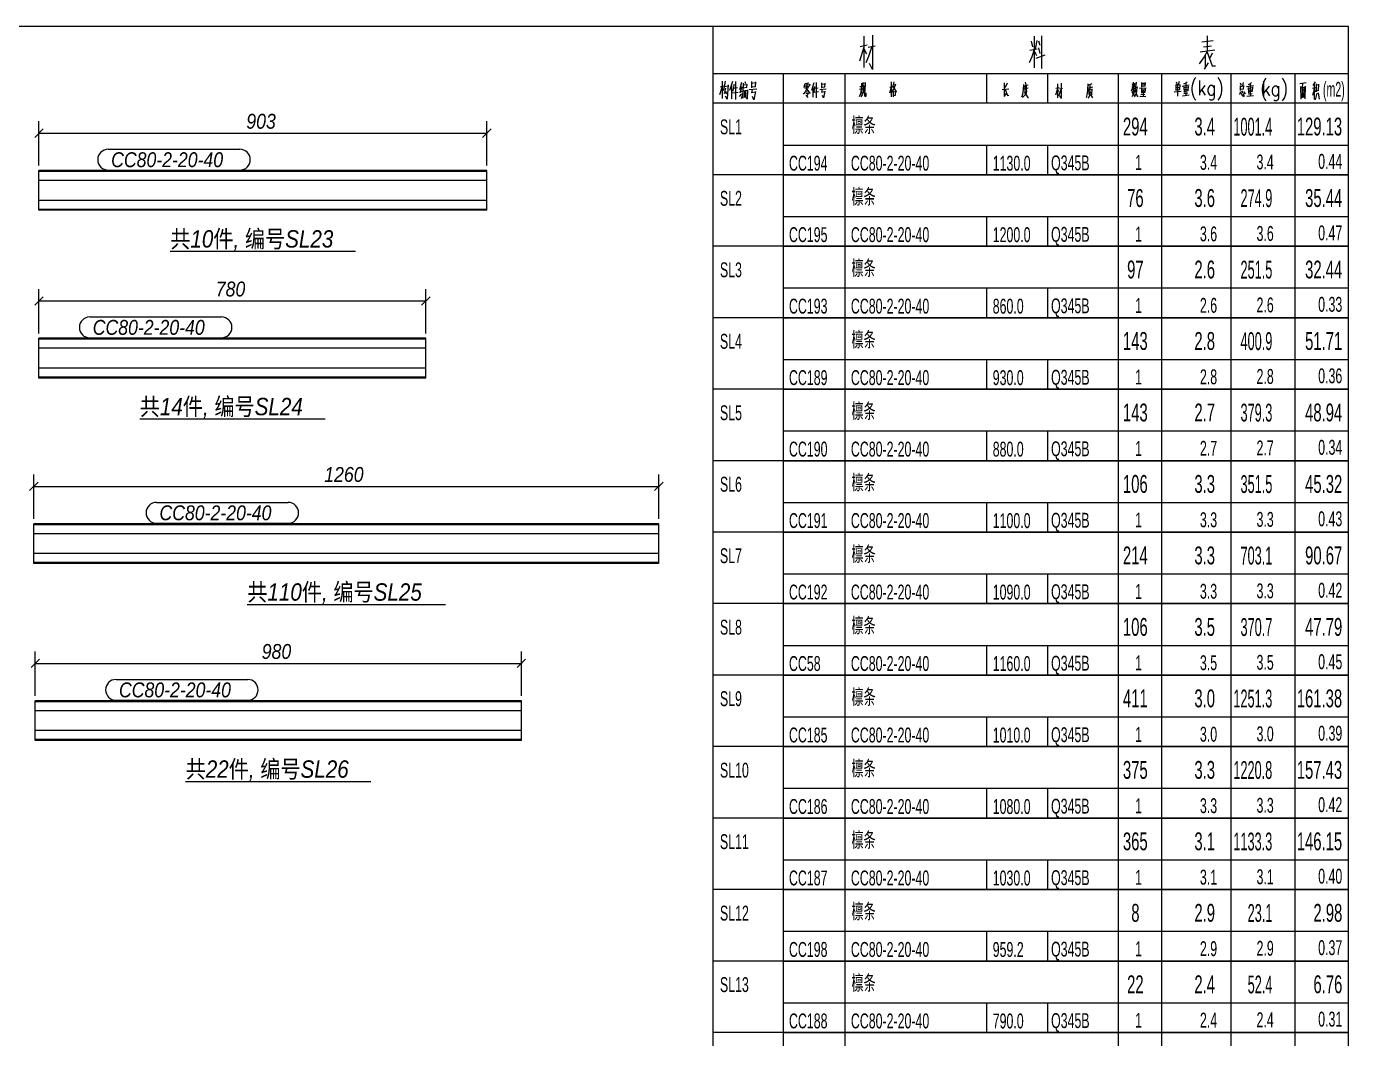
# Model space of a CAD drawing. Extents: x 857 to 4439, y -1249 to 4637.
# Drawn here: x 1180.4 to 1447, y -1042.7 to -838.9 of the extents above; entities that cross this region are included whole.
import ezdxf

# ---------------------------------------------------------------- set-up
doc = ezdxf.new("R2010")
doc.units = 0
doc.header["$LTSCALE"] = 1000
doc.header["$MEASUREMENT"] = 0
doc.linetypes.add('XKITLINE00', pattern=[0])
doc.linetypes.add('XKITLINE02', pattern=[4, 2, -2])
for name, color, linetype, lineweight in [('DrawingSheet', 5, 'Continuous', 0), ('OtherObjectType', 1, 'Continuous', 0), ('Part', 2, 'Continuous', 0), ('PartMark', 3, 'Continuous', 0), ('Z-DIMENSIONS', 1, 'Continuous', 0)]:
    doc.layers.add(name, color=color, linetype=linetype, lineweight=lineweight)
doc.styles.add('Arial Italic', font='ariali.ttf')
doc.styles.add('宋体', font='arial.ttf')

# ---------------------------------------------------------------- blocks, each defined once
blk = doc.blocks.new('竖向檩条')
at = {"layer": 'DrawingSheet', "color": 5, "linetype": 'XKITLINE00', "lineweight": 0}
for p, q in [((589, 415), (5, 415)), ((589, 5), (589, 415))]:
    blk.add_line(p, q, dxfattribs=at)
at = {"layer": 'OtherObjectType', "color": 6, "linetype": 'XKITLINE00', "lineweight": 0}
for p, q in [((460.84, 415), (460.84, 399.52)), ((460.84, 405.52), (589, 405.52)), ((475, 405.52), (475, 399.52)), ((487.48, 405.52), (487.48, 399.52)), ((516.04, 405.52), (516.04, 399.52)), ((528.28, 405.52), (528.28, 399.52)), ((542.56, 405.52), (542.56, 399.52)), ((551.32, 405.52), (551.32, 399.52)), ((565.24, 405.52), (565.24, 399.52)), ((578.2, 405.52), (578.2, 399.52)), ((460.84, 399.52), (460.84, 391.12)), ((589, 399.52), (460.84, 399.52)), ((475, 399.52), (475, 391.12)), ((487.48, 399.52), (487.48, 391.12)), ((542.56, 399.52), (542.56, 391.12)), ((551.32, 399.52), (551.32, 391.12)), ((565.24, 399.52), (565.24, 391.12)), ((578.2, 399.52), (578.2, 391.12)), ((460.84, 391.12), (460.84, 385.12)), ((475, 391.12), (475, 385.12)), ((475, 391.12), (589, 391.12)), ((487.48, 391.12), (487.48, 385.12)), ((516.04, 391.12), (516.04, 385.12)), ((528.28, 391.12), (528.28, 385.12)), ((542.56, 391.12), (542.56, 385.12)), ((551.32, 391.12), (551.32, 385.12)), ((565.24, 391.12), (565.24, 385.12)), ((578.2, 391.12), (578.2, 385.12)), ((460.84, 385.12), (460.84, 376.72)), ((589, 385.12), (460.84, 385.12)), ((475, 385.12), (589, 385.12)), ((475, 385.12), (475, 376.72)), ((487.48, 385.12), (487.48, 376.72)), ((542.56, 385.12), (542.56, 376.72)), ((551.32, 385.12), (551.32, 376.72)), ((565.24, 385.12), (565.24, 376.72)), ((578.2, 385.12), (578.2, 376.72)), ((460.84, 376.72), (460.84, 370.72)), ((475, 376.72), (475, 370.72)), ((475, 376.72), (589, 376.72)), ((487.48, 376.72), (487.48, 370.72)), ((516.04, 376.72), (516.04, 370.72)), ((528.28, 376.72), (528.28, 370.72)), ((542.56, 376.72), (542.56, 370.72)), ((551.32, 376.72), (551.32, 370.72)), ((565.24, 376.72), (565.24, 370.72)), ((578.2, 376.72), (578.2, 370.72)), ((460.84, 370.72), (460.84, 362.32)), ((589, 370.72), (460.84, 370.72)), ((475, 370.72), (589, 370.72)), ((475, 370.72), (475, 362.32)), ((487.48, 370.72), (487.48, 362.32)), ((542.56, 370.72), (542.56, 362.32)), ((551.32, 370.72), (551.32, 362.32)), ((565.24, 370.72), (565.24, 362.32)), ((578.2, 370.72), (578.2, 362.32)), ((460.84, 362.32), (460.84, 356.32)), ((475, 362.32), (475, 356.32)), ((475, 362.32), (589, 362.32)), ((487.48, 362.32), (487.48, 356.32)), ((516.04, 362.32), (516.04, 356.32)), ((528.28, 362.32), (528.28, 356.32)), ((542.56, 362.32), (542.56, 356.32)), ((551.32, 362.32), (551.32, 356.32)), ((565.24, 362.32), (565.24, 356.32)), ((578.2, 362.32), (578.2, 356.32)), ((460.84, 356.32), (460.84, 347.92)), ((589, 356.32), (460.84, 356.32)), ((475, 356.32), (589, 356.32)), ((475, 356.32), (475, 347.92)), ((487.48, 356.32), (487.48, 347.92)), ((542.56, 356.32), (542.56, 347.92)), ((551.32, 356.32), (551.32, 347.92)), ((565.24, 356.32), (565.24, 347.92)), ((578.2, 356.32), (578.2, 347.92)), ((460.84, 347.92), (460.84, 341.92)), ((475, 347.92), (475, 341.92)), ((475, 347.92), (589, 347.92)), ((487.48, 347.92), (487.48, 341.92)), ((516.04, 347.92), (516.04, 341.92)), ((528.28, 347.92), (528.28, 341.92)), ((542.56, 347.92), (542.56, 341.92)), ((551.32, 347.92), (551.32, 341.92)), ((565.24, 347.92), (565.24, 341.92)), ((578.2, 347.92), (578.2, 341.92)), ((460.84, 341.92), (460.84, 333.52)), ((589, 341.92), (460.84, 341.92)), ((475, 341.92), (589, 341.92)), ((475, 341.92), (475, 333.52)), ((487.48, 341.92), (487.48, 333.52)), ((542.56, 341.92), (542.56, 333.52)), ((551.32, 341.92), (551.32, 333.52)), ((565.24, 341.92), (565.24, 333.52)), ((578.2, 341.92), (578.2, 333.52)), ((460.84, 333.52), (460.84, 327.52)), ((475, 333.52), (475, 327.52)), ((475, 333.52), (589, 333.52)), ((487.48, 333.52), (487.48, 327.52)), ((516.04, 333.52), (516.04, 327.52)), ((528.28, 333.52), (528.28, 327.52)), ((542.56, 333.52), (542.56, 327.52)), ((551.32, 333.52), (551.32, 327.52)), ((565.24, 333.52), (565.24, 327.52)), ((578.2, 333.52), (578.2, 327.52)), ((460.84, 327.52), (460.84, 319.12)), ((589, 327.52), (460.84, 327.52)), ((475, 327.52), (589, 327.52)), ((475, 327.52), (475, 319.12)), ((487.48, 327.52), (487.48, 319.12)), ((542.56, 327.52), (542.56, 319.12)), ((551.32, 327.52), (551.32, 319.12)), ((565.24, 327.52), (565.24, 319.12)), ((578.2, 327.52), (578.2, 319.12)), ((460.84, 319.12), (460.84, 313.12)), ((475, 319.12), (475, 313.12)), ((475, 319.12), (589, 319.12)), ((487.48, 319.12), (487.48, 313.12)), ((516.04, 319.12), (516.04, 313.12)), ((528.28, 319.12), (528.28, 313.12)), ((542.56, 319.12), (542.56, 313.12)), ((551.32, 319.12), (551.32, 313.12)), ((565.24, 319.12), (565.24, 313.12)), ((578.2, 319.12), (578.2, 313.12)), ((460.84, 313.12), (460.84, 304.72)), ((589, 313.12), (460.84, 313.12)), ((475, 313.12), (589, 313.12)), ((475, 313.12), (475, 304.72)), ((487.48, 313.12), (487.48, 304.72)), ((542.56, 313.12), (542.56, 304.72)), ((551.32, 313.12), (551.32, 304.72)), ((565.24, 313.12), (565.24, 304.72)), ((578.2, 313.12), (578.2, 304.72)), ((460.84, 304.72), (460.84, 298.72)), ((475, 304.72), (475, 298.72)), ((475, 304.72), (589, 304.72)), ((487.48, 304.72), (487.48, 298.72)), ((516.04, 304.72), (516.04, 298.72)), ((528.28, 304.72), (528.28, 298.72)), ((542.56, 304.72), (542.56, 298.72)), ((551.32, 304.72), (551.32, 298.72)), ((565.24, 304.72), (565.24, 298.72)), ((578.2, 304.72), (578.2, 298.72)), ((460.84, 298.72), (460.84, 290.32)), ((589, 298.72), (460.84, 298.72)), ((475, 298.72), (589, 298.72)), ((475, 298.72), (475, 290.32)), ((487.48, 298.72), (487.48, 290.32)), ((542.56, 298.72), (542.56, 290.32)), ((551.32, 298.72), (551.32, 290.32)), ((565.24, 298.72), (565.24, 290.32)), ((578.2, 298.72), (578.2, 290.32)), ((460.84, 290.32), (460.84, 284.32)), ((475, 290.32), (475, 284.32)), ((475, 290.32), (589, 290.32)), ((487.48, 290.32), (487.48, 284.32)), ((516.04, 290.32), (516.04, 284.32)), ((528.28, 290.32), (528.28, 284.32)), ((542.56, 290.32), (542.56, 284.32)), ((551.32, 290.32), (551.32, 284.32)), ((565.24, 290.32), (565.24, 284.32)), ((578.2, 290.32), (578.2, 284.32)), ((460.84, 284.32), (460.84, 275.92)), ((589, 284.32), (460.84, 284.32)), ((475, 284.32), (589, 284.32)), ((475, 284.32), (475, 275.92)), ((487.48, 284.32), (487.48, 275.92)), ((542.56, 284.32), (542.56, 275.92)), ((551.32, 284.32), (551.32, 275.92)), ((565.24, 284.32), (565.24, 275.92)), ((578.2, 284.32), (578.2, 275.92)), ((460.84, 275.92), (460.84, 269.92)), ((475, 275.92), (475, 269.92)), ((475, 275.92), (589, 275.92)), ((487.48, 275.92), (487.48, 269.92)), ((516.04, 275.92), (516.04, 269.92)), ((528.28, 275.92), (528.28, 269.92)), ((542.56, 275.92), (542.56, 269.92)), ((551.32, 275.92), (551.32, 269.92)), ((565.24, 275.92), (565.24, 269.92)), ((578.2, 275.92), (578.2, 269.92)), ((460.84, 269.92), (460.84, 261.52)), ((589, 269.92), (460.84, 269.92)), ((475, 269.92), (589, 269.92)), ((475, 269.92), (475, 261.52)), ((487.48, 269.92), (487.48, 261.52)), ((542.56, 269.92), (542.56, 261.52)), ((551.32, 269.92), (551.32, 261.52)), ((565.24, 269.92), (565.24, 261.52)), ((578.2, 269.92), (578.2, 261.52)), ((460.84, 261.52), (460.84, 255.52)), ((475, 261.52), (475, 255.52)), ((475, 261.52), (589, 261.52)), ((487.48, 261.52), (487.48, 255.52)), ((516.04, 261.52), (516.04, 255.52)), ((528.28, 261.52), (528.28, 255.52)), ((542.56, 261.52), (542.56, 255.52)), ((551.32, 261.52), (551.32, 255.52)), ((565.24, 261.52), (565.24, 255.52)), ((578.2, 261.52), (578.2, 255.52)), ((460.84, 255.52), (460.84, 247.12)), ((589, 255.52), (460.84, 255.52)), ((475, 255.52), (589, 255.52)), ((475, 255.52), (475, 247.12)), ((487.48, 255.52), (487.48, 247.12)), ((542.56, 255.52), (542.56, 247.12)), ((551.32, 255.52), (551.32, 247.12)), ((565.24, 255.52), (565.24, 247.12)), ((578.2, 255.52), (578.2, 247.12)), ((460.84, 247.12), (460.84, 241.12)), ((475, 247.12), (475, 241.12)), ((475, 247.12), (589, 247.12)), ((487.48, 247.12), (487.48, 241.12)), ((516.04, 247.12), (516.04, 241.12)), ((528.28, 247.12), (528.28, 241.12)), ((542.56, 247.12), (542.56, 241.12)), ((551.32, 247.12), (551.32, 241.12)), ((565.24, 247.12), (565.24, 241.12)), ((578.2, 247.12), (578.2, 241.12)), ((460.84, 241.12), (460.84, 232.72)), ((589, 241.12), (460.84, 241.12)), ((475, 241.12), (589, 241.12)), ((475, 241.12), (475, 232.72)), ((487.48, 241.12), (487.48, 232.72)), ((542.56, 241.12), (542.56, 232.72)), ((551.32, 241.12), (551.32, 232.72)), ((565.24, 241.12), (565.24, 232.72)), ((578.2, 241.12), (578.2, 232.72)), ((460.84, 232.72), (460.84, 226.72)), ((475, 232.72), (475, 226.72)), ((475, 232.72), (589, 232.72)), ((487.48, 232.72), (487.48, 226.72)), ((516.04, 232.72), (516.04, 226.72)), ((528.28, 232.72), (528.28, 226.72)), ((542.56, 232.72), (542.56, 226.72)), ((551.32, 232.72), (551.32, 226.72)), ((565.24, 232.72), (565.24, 226.72)), ((578.2, 232.72), (578.2, 226.72)), ((460.84, 226.72), (460.84, 218.32)), ((589, 226.72), (460.84, 226.72)), ((475, 226.72), (589, 226.72)), ((475, 226.72), (475, 218.32)), ((487.48, 226.72), (487.48, 218.32)), ((542.56, 226.72), (542.56, 218.32)), ((551.32, 226.72), (551.32, 218.32)), ((565.24, 226.72), (565.24, 218.32)), ((578.2, 226.72), (578.2, 218.32)), ((460.84, 218.32), (460.84, 212.32)), ((475, 218.32), (475, 212.32)), ((475, 218.32), (589, 218.32)), ((487.48, 218.32), (487.48, 212.32)), ((516.04, 218.32), (516.04, 212.32)), ((528.28, 218.32), (528.28, 212.32)), ((542.56, 218.32), (542.56, 212.32)), ((551.32, 218.32), (551.32, 212.32)), ((565.24, 218.32), (565.24, 212.32)), ((578.2, 218.32), (578.2, 212.32)), ((460.84, 212.32), (460.84, 203.92)), ((589, 212.32), (460.84, 212.32)), ((475, 212.32), (589, 212.32)), ((475, 212.32), (475, 203.92)), ((487.48, 212.32), (487.48, 203.92)), ((542.56, 212.32), (542.56, 203.92)), ((551.32, 212.32), (551.32, 203.92)), ((565.24, 212.32), (565.24, 203.92)), ((578.2, 212.32), (578.2, 203.92))]:
    blk.add_line(p, q, dxfattribs=at)
at = {"layer": 'OtherObjectType', "color": 2, "linetype": 'XKITLINE00', "lineweight": 0}
for p, q in [((493.04, 413.27), (493.04, 406.36)), ((527.2, 406.51), (527.2, 413.13)), ((560.53, 413.13), (560.53, 410.08)), ((490.48, 408.07), (491.35, 410.89)), ((491.96, 411.21), (490.57, 410.89)), ((491.35, 406.74), (491.35, 413.07)), ((491.87, 409.41), (491.35, 410.45)), ((492.14, 410.83), (493.59, 411.12)), ((492.92, 410.98), (492.25, 408.97)), ((524.73, 410.22), (526.24, 410.51)), ((525.02, 412.02), (525.26, 410.89)), ((525.63, 413.07), (525.63, 406.65)), ((526.13, 412.17), (525.81, 410.45)), ((526.48, 412.08), (526.74, 411.21)), ((526.48, 410.69), (526.79, 409.55)), ((559.45, 411.88), (561.69, 412.17)), ((559.74, 410.89), (561.37, 411.12)), ((492.25, 408.97), (491.7, 407.7)), ((525.14, 408.89), (524.62, 407.7)), ((525.63, 410.37), (525.14, 408.89)), ((525.63, 410.08), (526.07, 409.12)), ((526.01, 408.6), (527.87, 409.26)), ((559.86, 408.89), (558.9, 407.46)), ((562.04, 410.22), (559.07, 409.84)), ((560.47, 409.99), (559.86, 408.89)), ((560.09, 409.12), (560.09, 406.59)), ((560.47, 409.84), (561.48, 407.09)), ((561.51, 409.64), (560.96, 408.51)), ((493.04, 406.36), (492.43, 407.55)), ((559.97, 406.42), (560.76, 407.7)), ((561.48, 407.09), (562.15, 407.09))]:
    blk.add_line(p, q, dxfattribs=at)
at = {"layer": 'OtherObjectType', "color": 4, "linetype": 'XKITLINE00', "lineweight": 0}
for p, q in [((462.28, 401.29), (462.76, 402.8)), ((463.09, 402.95), (462.34, 402.8)), ((462.76, 403.98), (462.76, 400.49)), ((462.76, 402.47), (463, 402.16)), ((463.03, 402.08), (463.23, 402.87)), ((463.17, 401.52), (463.44, 402.54)), ((463.23, 402.87), (463.42, 403.98)), ((463.23, 402.91), (463.93, 403.07)), ((463.93, 403.22), (463.83, 401.44)), ((464.82, 403.9), (464.2, 402.08)), ((464.58, 403.14), (464.58, 400.39)), ((465.03, 402.58), (464.84, 401.87)), ((465.11, 403.41), (465.03, 402.58)), ((465.05, 402.58), (465.82, 402.7)), ((465.42, 403.94), (465.42, 400.28)), ((466.21, 402.39), (466.6, 402.58)), ((466.6, 403.74), (466.27, 402.43)), ((466.71, 402.87), (466.27, 401.63)), ((466.98, 403.55), (466.93, 401.9)), ((467.7, 402.7), (466.95, 402.58)), ((466.98, 403.22), (467.66, 403.34)), ((467.27, 403.94), (467.44, 403.48)), ((467.7, 403.41), (467.64, 402.7)), ((468.65, 403.9), (468.65, 402.62)), ((468.65, 403.59), (469.36, 403.72)), ((469.42, 402.87), (468.65, 402.8)), ((469.42, 403.82), (469.36, 402.87)), ((479.31, 403.35), (479.22, 402.73)), ((479.29, 403.16), (480.36, 403.31)), ((479.39, 402.85), (479.66, 402.92)), ((479.39, 402.56), (479.66, 402.61)), ((479.41, 403.48), (480.2, 403.62)), ((479.83, 402.5), (479.51, 401.9)), ((479.8, 403.52), (479.8, 402.59)), ((479.93, 402.92), (480.2, 402.98)), ((479.93, 402.61), (480.2, 402.69)), ((480.38, 403.41), (480.28, 402.92)), ((481.21, 403.64), (480.71, 402.13)), ((481.02, 403.02), (481.02, 400.74)), ((481.34, 402.89), (481.26, 402.2)), ((481.42, 402.56), (482.06, 402.65)), ((481.71, 403.68), (481.71, 400.64)), ((482.78, 403.64), (482.78, 402.59)), ((482.78, 403.39), (483.4, 403.45)), ((483.42, 402.79), (482.78, 402.73)), ((483.42, 403.58), (483.38, 402.79)), ((490.46, 402.89), (490.98, 402.99)), ((490.81, 403.57), (490.75, 402.29)), ((491.11, 403.72), (491.11, 401.96)), ((491.6, 403.55), (491.11, 403.49)), ((491.37, 403.1), (491.23, 401.9)), ((491.56, 401.96), (491.6, 403.69)), ((496.79, 402.74), (496.44, 401.54)), ((496.5, 402.74), (497, 402.87)), ((496.79, 403.82), (496.79, 400.88)), ((496.79, 403.72), (496.79, 400.84)), ((496.79, 402.54), (496.96, 402.14)), ((497.31, 403.82), (497.06, 402.7)), ((497.19, 403.22), (497.66, 403.34)), ((497.23, 402.97), (497.74, 401.94)), ((497.41, 402.66), (497.27, 402.33)), ((497.7, 403.4), (497.41, 402.66)), ((519.16, 402.27), (520.53, 402.46)), ((519.61, 403.66), (519.61, 401.01)), ((519.95, 403.1), (519.61, 402.64)), ((520.19, 403.58), (519.95, 403.1)), ((523.46, 403.33), (523.42, 402.31)), ((523.46, 403.06), (524.44, 403.24)), ((523.48, 402.54), (524.44, 402.66)), ((523.73, 403.06), (523.73, 402.08)), ((523.81, 403.8), (523.92, 403.26)), ((524.08, 402.23), (524.1, 403.1)), ((529.96, 401.23), (530.37, 402.49)), ((530.64, 402.63), (530.02, 402.49)), ((530.37, 400.63), (530.37, 403.46)), ((530.7, 402.45), (531.35, 402.59)), ((531.1, 403.56), (531.1, 400.48)), ((536.41, 403.46), (536.39, 402.26)), ((537.26, 403.42), (536.41, 403.13)), ((536.46, 402.59), (537.45, 402.82)), ((536.89, 402.2), (536.91, 403.19)), ((545.61, 402.89), (545.2, 402)), ((545.28, 402.85), (545.99, 402.99)), ((545.37, 403.51), (545.49, 403.05)), ((545.61, 403.78), (545.61, 402.25)), ((545.61, 402.81), (545.9, 402.39)), ((545.86, 403.61), (545.76, 402.95)), ((546.03, 402.76), (545.9, 402.14)), ((546.11, 403.16), (546.03, 402.76)), ((546.03, 402.76), (546.52, 402.85)), ((546.17, 403.78), (546.11, 403.16)), ((546.3, 402.81), (546.23, 401.96)), ((546.85, 402.56), (548.22, 402.66)), ((547.25, 403.74), (547.25, 402.8)), ((547.25, 403.55), (547.95, 403.61)), ((547.25, 403.22), (547.85, 403.28)), ((547.95, 402.99), (547.25, 402.93)), ((547.97, 403.69), (547.93, 402.99)), ((554.19, 403.28), (554.19, 402.11)), ((554.94, 403.22), (554.19, 403.1)), ((554.27, 403.88), (554.44, 403.31)), ((554.29, 402.71), (554.85, 402.77)), ((554.58, 400.95), (554.58, 403.14)), ((554.85, 403.89), (554.63, 403.22)), ((554.96, 403.28), (554.9, 402.31)), ((555.49, 403), (556.88, 403.22)), ((556.2, 403.57), (555.76, 403.37)), ((555.78, 402.85), (555.83, 401.73)), ((555.81, 402.71), (556.61, 402.81)), ((556.49, 403.84), (556.2, 403.57)), ((556.2, 403.57), (556.2, 401.09)), ((556.65, 402.98), (556.57, 402.06)), ((557.54, 403.41), (557.42, 402.69)), ((557.42, 402.69), (557.42, 402.13)), ((557.75, 403.97), (557.54, 403.41)), ((557.96, 404.42), (557.75, 403.97)), ((558.18, 404.69), (557.96, 404.42)), ((558.93, 404.13), (558.93, 401.13)), ((560, 403.12), (558.93, 401.69)), ((560.75, 402.69), (560.63, 402.27)), ((560.96, 402.98), (560.75, 402.69)), ((561.18, 403.12), (560.96, 402.98)), ((561.49, 403.12), (561.18, 403.12)), ((561.7, 402.98), (561.49, 403.12)), ((561.91, 402.69), (561.7, 402.98)), ((561.91, 403.12), (561.91, 400.84)), ((562.67, 404.69), (562.88, 404.42)), ((562.88, 404.42), (563.09, 403.97)), ((563.09, 403.97), (563.31, 403.41)), ((563.31, 403.41), (563.42, 402.69)), ((563.42, 402.69), (563.42, 402.13)), ((567.16, 403.66), (567.35, 403.19)), ((567.18, 403.06), (567.18, 402.09)), ((567.18, 402.92), (567.84, 403.02)), ((567.78, 403.68), (567.62, 403.02)), ((567.84, 403.1), (567.78, 402.4)), ((568.46, 402.88), (569.83, 403.1)), ((569.17, 403.45), (568.73, 403.25)), ((568.75, 402.73), (568.81, 401.61)), ((568.77, 402.59), (569.56, 402.69)), ((569.46, 403.72), (569.17, 403.45)), ((569.17, 403.45), (569.17, 400.97)), ((569.62, 402.86), (569.54, 401.94)), ((571.69, 403.29), (571.59, 402.57)), ((571.59, 402.57), (571.59, 402.01)), ((571.9, 403.85), (571.69, 403.29)), ((571.88, 404.01), (571.88, 401.01)), ((572.97, 403), (571.88, 401.57)), ((572.13, 404.3), (571.9, 403.85)), ((572.35, 404.57), (572.13, 404.3)), ((573.7, 402.57), (573.61, 402.15)), ((573.92, 402.86), (573.7, 402.57)), ((574.13, 403), (573.92, 402.86)), ((574.46, 403), (574.13, 403)), ((574.67, 402.86), (574.46, 403)), ((574.88, 402.57), (574.67, 402.86)), ((574.88, 403), (574.88, 400.72)), ((575.64, 404.57), (575.85, 404.3)), ((575.85, 404.3), (576.06, 403.85)), ((576.06, 403.85), (576.28, 403.29)), ((576.28, 403.29), (576.37, 402.57)), ((576.37, 402.57), (576.37, 402.01)), ((580.45, 403.66), (579.16, 403.46)), ((579.34, 402.92), (579.36, 400.36)), ((580.28, 402.74), (579.34, 402.58)), ((579.63, 402.62), (579.63, 400.74)), ((579.7, 402.66), (579.81, 403.58)), ((579.97, 402.66), (579.95, 400.78)), ((580.22, 400.4), (580.31, 402.96)), ((581.76, 402.54), (582.35, 402.7)), ((582.3, 403.84), (581.83, 403.12)), ((582.1, 402.54), (581.93, 401.82)), ((582.1, 403.42), (582.1, 400.28)), ((582.47, 403.46), (582.47, 401.86)), ((582.47, 403.16), (582.92, 403.3)), ((582.94, 403.38), (582.89, 402.12)), ((463.56, 401.63), (463.09, 401.48)), ((463.71, 400.36), (463.42, 400.99)), ((463.67, 401.36), (463.48, 401.9)), ((463.83, 401.44), (463.71, 400.36)), ((464.78, 401.63), (465.94, 401.79)), ((466.71, 401.9), (466.21, 401.6)), ((466.21, 400.92), (466.71, 401.44)), ((466.81, 401.21), (466.54, 400.45)), ((466.93, 401.9), (466.81, 401.21)), ((466.98, 400.53), (466.95, 402.23)), ((466.98, 402.04), (467.78, 402.16)), ((467.16, 401.4), (467.64, 401.48)), ((467.25, 402.04), (467.25, 400.72)), ((467.49, 400.72), (467.53, 402.12)), ((467.76, 400.36), (467.64, 400.69)), ((467.82, 402.23), (467.76, 400.36)), ((468.2, 402.27), (469.75, 402.43)), ((469.42, 401.75), (468.59, 401.6)), ((468.76, 402.31), (468.65, 401.63)), ((469.09, 400.24), (468.82, 400.88)), ((469.44, 401.87), (469.09, 400.24)), ((479.51, 401.9), (479.08, 401.35)), ((479.58, 401.47), (480.05, 401.57)), ((479.6, 401.16), (480.01, 400.7)), ((479.7, 401.99), (479.85, 401.7)), ((480.11, 401.63), (479.78, 400.97)), ((479.8, 402.38), (480.4, 401.57)), ((480.4, 401.57), (480.49, 401.57)), ((481.26, 402.2), (481.13, 401.6)), ((481.19, 401.76), (482.16, 401.9)), ((482.41, 402.28), (483.69, 402.42)), ((483.42, 401.86), (482.74, 401.72)), ((482.87, 402.32), (482.78, 401.76)), ((483.15, 400.6), (482.93, 401.12)), ((483.45, 401.96), (483.15, 400.6)), ((490.59, 401.4), (490.36, 400.8)), ((491.02, 402.43), (490.4, 402.31)), ((490.75, 402.29), (490.59, 401.4)), ((490.98, 401.21), (490.67, 400.84)), ((490.71, 402.08), (490.96, 401.52)), ((491.23, 401.9), (490.98, 401.21)), ((491.39, 402.14), (491.39, 401.07)), ((491.39, 401.07), (491.46, 400.94)), ((491.46, 400.94), (491.75, 400.94)), ((491.75, 400.94), (491.73, 401.63)), ((497.27, 402.33), (496.9, 401.73)), ((497.21, 401.94), (497.21, 400.84)), ((497.21, 401.81), (497.64, 401.87)), ((497.21, 401.07), (497.66, 401.15)), ((497.64, 401.96), (497.62, 401.15)), ((497.74, 401.94), (497.93, 401.94)), ((519.95, 401.51), (519.53, 400.91)), ((519.8, 402.33), (520.26, 401.11)), ((520.26, 401.11), (520.53, 401.15)), ((523.26, 401.3), (523.07, 400.78)), ((523.42, 402.31), (523.26, 401.3)), ((523.28, 400.72), (523.9, 401.28)), ((523.65, 401.84), (524.15, 401.94)), ((523.65, 401.67), (524.35, 400.72)), ((523.73, 402.17), (524.13, 402.23)), ((523.9, 401.28), (524.06, 401.57)), ((524.06, 401.57), (524.17, 402.04)), ((524.35, 400.72), (524.5, 400.72)), ((530.58, 401.84), (530.37, 402.3)), ((530.75, 401.52), (530.5, 400.96)), ((531.04, 402.41), (530.75, 401.52)), ((531.1, 400.48), (530.83, 401)), ((536.31, 401.47), (536.12, 400.67)), ((536.39, 402.26), (536.31, 401.47)), ((536.72, 400.87), (536.44, 400.58)), ((536.62, 402.36), (536.62, 401.27)), ((537.2, 402.26), (536.62, 402.13)), ((536.85, 401.27), (536.72, 400.87)), ((536.93, 401.87), (536.85, 401.27)), ((536.97, 401.27), (537.41, 400.62)), ((537.24, 402.44), (537.2, 401.23)), ((545.28, 401.79), (545.78, 401.96)), ((545.57, 401.17), (545.34, 400.9)), ((545.59, 402.2), (545.43, 401.5)), ((545.43, 401.5), (545.86, 401.17)), ((545.72, 401.58), (545.57, 401.17)), ((545.82, 402.16), (545.72, 401.58)), ((546.09, 401.36), (545.78, 400.84)), ((545.95, 402.39), (546.36, 400.98)), ((546.23, 401.96), (546.09, 401.36)), ((546.36, 400.98), (546.57, 400.98)), ((546.92, 400.9), (548.12, 400.99)), ((547.16, 401.3), (547.95, 401.36)), ((547.23, 402.43), (547.23, 401.54)), ((547.23, 402.25), (547.95, 402.33)), ((547.95, 401.69), (547.23, 401.63)), ((547.33, 401.96), (547.81, 402)), ((547.58, 402.29), (547.58, 400.98)), ((547.97, 402.43), (547.93, 401.69)), ((553.84, 401.82), (555.23, 401.98)), ((554.19, 402.21), (554.98, 402.31)), ((556.88, 401.13), (555.52, 400.99)), ((556.57, 401.55), (555.81, 401.46)), ((556.67, 402.02), (555.83, 401.92)), ((555.87, 402.31), (556.47, 402.38)), ((557.42, 402.13), (557.54, 401.42)), ((557.54, 401.42), (557.75, 400.84)), ((557.75, 400.84), (557.96, 400.41)), ((557.96, 400.41), (558.18, 400.12)), ((559.36, 402.27), (560.09, 401.13)), ((560.63, 402.27), (560.63, 401.98)), ((560.63, 401.98), (560.75, 401.55)), ((560.75, 401.55), (560.96, 401.26)), ((560.96, 401.26), (561.18, 401.13)), ((561.18, 400.12), (560.96, 400.27)), ((561.18, 401.13), (561.49, 401.13)), ((561.49, 400.12), (561.18, 400.12)), ((561.49, 401.13), (561.7, 401.26)), ((561.7, 400.27), (561.49, 400.12)), ((561.7, 401.26), (561.91, 401.55)), ((561.82, 400.41), (561.7, 400.27)), ((561.91, 400.84), (561.82, 400.41)), ((562.88, 400.41), (562.67, 400.12)), ((563.09, 400.84), (562.88, 400.41)), ((563.31, 401.42), (563.09, 400.84)), ((563.42, 402.13), (563.31, 401.42)), ((567.16, 401.8), (567.04, 401.32)), ((567.16, 401.9), (567.41, 401.34)), ((567.8, 402.4), (567.18, 402.3)), ((567.41, 401.34), (567.62, 401.06)), ((567.43, 402.03), (567.66, 401.66)), ((567.62, 401.06), (567.95, 400.91)), ((567.95, 400.91), (567.86, 401.51)), ((567.91, 401.9), (568.13, 401.43)), ((569.83, 401.01), (568.5, 400.87)), ((569.54, 401.43), (568.77, 401.34)), ((569.64, 401.9), (568.81, 401.8)), ((568.84, 402.19), (569.44, 402.26)), ((571.59, 402.01), (571.69, 401.3)), ((571.69, 401.3), (571.9, 400.72)), ((571.9, 400.72), (572.13, 400.29)), ((572.13, 400.29), (572.35, 400)), ((572.31, 402.15), (573.06, 401.01)), ((573.61, 402.15), (573.61, 401.86)), ((573.61, 401.86), (573.7, 401.43)), ((573.7, 401.43), (573.92, 401.14)), ((573.92, 401.14), (574.13, 401.01)), ((574.13, 400), (573.92, 400.15)), ((574.13, 401.01), (574.46, 401.01)), ((574.46, 400), (574.13, 400)), ((574.46, 401.01), (574.67, 401.14)), ((574.67, 400.15), (574.46, 400)), ((574.67, 401.14), (574.88, 401.43)), ((574.79, 400.29), (574.67, 400.15)), ((574.88, 400.72), (574.79, 400.29)), ((575.85, 400.29), (575.64, 400)), ((576.06, 400.72), (575.85, 400.29)), ((576.28, 401.3), (576.06, 400.72)), ((576.37, 402.01), (576.28, 401.3)), ((579.36, 400.66), (580.22, 400.82)), ((579.88, 402.16), (579.63, 402.08)), ((579.63, 401.48), (579.88, 401.58)), ((581.93, 401.82), (581.7, 401.12)), ((582.1, 402.32), (582.33, 401.86)), ((582.58, 401.58), (582.25, 400.24)), ((582.92, 402.12), (582.47, 402)), ((582.85, 401.62), (583.05, 400.36))]:
    blk.add_line(p, q, dxfattribs=at)
at = {"layer": 'OtherObjectType', "color": 1, "linetype": 'XKITLINE00', "lineweight": 0}
for p, q in [((351.48, 369.71), (388.82, 369.71)), ((345.33, 335.93), (382.67, 335.93)), ((367, 298.57), (406.94, 298.57)), ((354.58, 262.9), (391.93, 262.9))]:
    blk.add_line(p, q, dxfattribs=at)
at = {"layer": 'Part', "color": 2, "linetype": 'XKITLINE00', "lineweight": 0}
for p, q in [((325, 377.96), (325, 385.96)), ((415.3, 385.96), (325, 385.96)), ((415.3, 383.96), (325, 383.96)), ((415.3, 377.96), (415.3, 385.96)), ((415.3, 379.96), (325, 379.96)), ((415.3, 377.96), (325, 377.96)), ((325, 344.18), (325, 352.18)), ((403, 352.18), (325, 352.18)), ((403, 344.18), (403, 352.18)), ((403, 350.18), (325, 350.18)), ((403, 346.18), (325, 346.18)), ((403, 344.18), (325, 344.18)), ((323.97, 306.82), (323.97, 314.82)), ((449.97, 314.82), (323.97, 314.82)), ((449.97, 306.82), (449.97, 314.82)), ((449.97, 312.82), (323.97, 312.82)), ((449.97, 308.82), (323.97, 308.82)), ((449.97, 306.82), (323.97, 306.82)), ((324.26, 271.15), (324.26, 279.15)), ((422.26, 279.15), (324.26, 279.15)), ((422.26, 271.15), (422.26, 279.15)), ((422.26, 277.15), (324.26, 277.15)), ((422.26, 273.15), (324.26, 273.15)), ((422.26, 271.15), (324.26, 271.15))]:
    blk.add_line(p, q, dxfattribs=at)
at = {"layer": 'Part', "color": 7, "linetype": 'XKITLINE02', "lineweight": 0}
for p, q in [((415.3, 385.76), (325, 385.76)), ((415.3, 378.16), (325, 378.16)), ((403, 351.98), (325, 351.98)), ((403, 344.38), (325, 344.38)), ((449.97, 314.62), (323.97, 314.62)), ((449.97, 307.02), (323.97, 307.02)), ((422.26, 278.95), (324.26, 278.95)), ((422.26, 271.35), (324.26, 271.35))]:
    blk.add_line(p, q, dxfattribs=at)
at = {"layer": 'PartMark', "color": 1, "linetype": 'XKITLINE00', "lineweight": 0}
for p, q in [((338.96, 390.26), (365.51, 390.26)), ((338.96, 386.06), (365.51, 386.06)), ((335.25, 356.48), (361.8, 356.48)), ((335.25, 352.28), (361.8, 352.28)), ((348.7, 319.12), (375.25, 319.12)), ((348.7, 314.92), (375.25, 314.92)), ((340.54, 283.45), (367.09, 283.45)), ((340.54, 279.25), (367.09, 279.25))]:
    blk.add_line(p, q, dxfattribs=at)
for centre, start, end in [((338.96, 388.16), 90, 270), ((365.51, 388.16), 270, 90), ((335.25, 354.38), 90, 270), ((361.8, 354.38), 270, 90), ((348.7, 317.02), 90, 270), ((375.25, 317.02), 270, 90), ((340.54, 281.35), 90, 270), ((367.09, 281.35), 270, 90)]:
    blk.add_arc(centre, 2.1, start, end, dxfattribs=at)
at = {"layer": 'Z-DIMENSIONS', "color": 4, "linetype": 'XKITLINE00', "lineweight": 0}
for p, q in [((325, 386.96), (325, 395.9)), ((415.3, 386.96), (415.3, 395.9)), ((325.85, 394.35), (324.15, 392.65)), ((325, 393.5), (415.3, 393.5)), ((416.15, 394.35), (414.45, 392.65)), ((325.85, 360.56), (324.15, 358.87)), ((325, 353.18), (325, 362.11)), ((403.85, 360.56), (402.15, 358.87)), ((403, 353.18), (403, 362.11)), ((325, 359.71), (403, 359.71)), ((324.82, 323.2), (323.12, 321.5)), ((323.97, 315.82), (323.97, 324.75)), ((450.82, 323.2), (449.12, 321.5)), ((449.97, 315.82), (449.97, 324.75)), ((323.97, 322.35), (449.97, 322.35)), ((324.26, 280.15), (324.26, 289.09)), ((422.26, 280.15), (422.26, 289.09)), ((325.1, 287.54), (323.41, 285.84)), ((324.26, 286.69), (422.26, 286.69)), ((423.1, 287.54), (421.41, 285.84))]:
    blk.add_line(p, q, dxfattribs=at)
at = {"layer": 'Z-DIMENSIONS', "color": 3}
for p in [(325, 393.5), (415.3, 393.5), (325, 359.71), (403, 359.71), (323.97, 322.35), (449.97, 322.35), (324.26, 286.69), (422.26, 286.69)]:
    blk.add_point(p, dxfattribs=at)
at = {"layer": 'OtherObjectType', "color": 4, "style": '宋体'}
for s, height, width, p in [('(m2)', 3, 0.51, (583.84, 400.84)), ('294', 3.6, 0.595, (543.52, 393.04)), ('3.4', 3.6, 0.595, (557.92, 393.04)), ('129.13', 3.6, 0.595, (578.56, 393.04)), ('76', 3.6, 0.595, (544.36, 378.64)), ('3.6', 3.6, 0.595, (557.92, 378.64)), ('35.44', 3.6, 0.595, (580.24, 378.64)), ('97', 3.6, 0.595, (544.36, 364.24)), ('2.6', 3.6, 0.595, (557.92, 364.24)), ('32.44', 3.6, 0.595, (580.24, 364.24)), ('143', 3.6, 0.595, (543.52, 349.84)), ('2.8', 3.6, 0.595, (557.92, 349.84)), ('51.71', 3.6, 0.595, (580.24, 349.84)), ('143', 3.6, 0.595, (543.52, 335.44)), ('2.7', 3.6, 0.595, (557.92, 335.44)), ('48.94', 3.6, 0.595, (580.24, 335.44)), ('106', 3.6, 0.595, (543.52, 321.04)), ('3.3', 3.6, 0.595, (557.92, 321.04)), ('45.32', 3.6, 0.595, (580.24, 321.04)), ('214', 3.6, 0.595, (543.52, 306.64)), ('3.3', 3.6, 0.595, (557.92, 306.64)), ('90.67', 3.6, 0.595, (580.24, 306.64)), ('106', 3.6, 0.595, (543.52, 292.24)), ('3.5', 3.6, 0.595, (557.92, 292.24)), ('47.79', 3.6, 0.595, (580.24, 292.24)), ('411', 3.6, 0.595, (543.52, 277.84)), ('3.0', 3.6, 0.595, (557.92, 277.84)), ('161.38', 3.6, 0.595, (578.56, 277.84)), ('375', 3.6, 0.595, (543.52, 263.44)), ('3.3', 3.6, 0.595, (557.92, 263.44)), ('157.43', 3.6, 0.595, (578.56, 263.44)), ('365', 3.6, 0.595, (543.52, 249.04)), ('3.1', 3.6, 0.595, (557.92, 249.04)), ('146.15', 3.6, 0.595, (578.56, 249.04)), ('8', 3.6, 0.595, (545.2, 234.64)), ('2.9', 3.6, 0.595, (557.92, 234.64)), ('2.98', 3.6, 0.595, (581.92, 234.64)), ('22', 3.6, 0.595, (544.36, 220.24)), ('2.4', 3.6, 0.595, (557.92, 220.24)), ('6.76', 3.6, 0.595, (581.92, 220.24))]:
    blk.add_text(s, height=height, dxfattribs=dict(at, width=width)).set_placement(p)
at = {"layer": 'OtherObjectType', "color": 7, "style": '宋体', "width": 0.595}
for s, p in [('SL1', (462.28, 393.28)), ('檩条', (488.8, 393.64)), ('3.4', (559.04, 386.12)), ('3.4', (570.45, 386.2)), ('0.44', (582.88, 386.32)), ('CC194', (476.2, 385.96)), ('CC80-2-20-40', (488.68, 385.96)), ('1130.0', (517.27, 385.95)), ('Q345B', (529.03, 386.02)), ('1', (545.98, 386.08)), ('SL2', (462.28, 378.88)), ('檩条', (488.8, 379.24)), ('CC195', (476.2, 371.56)), ('CC80-2-20-40', (488.68, 371.56)), ('1200.0', (517.27, 371.55)), ('Q345B', (529.03, 371.62)), ('1', (545.98, 371.68)), ('3.6', (559.04, 371.72)), ('3.6', (570.45, 371.8)), ('0.47', (582.88, 371.92)), ('檩条', (488.8, 364.84)), ('SL3', (462.28, 364.48)), ('CC193', (476.2, 357.16)), ('CC80-2-20-40', (488.68, 357.16)), ('860.0', (517.27, 357.15)), ('Q345B', (529.03, 357.22)), ('1', (545.98, 357.28)), ('2.6', (559.04, 357.32)), ('2.6', (570.45, 357.4)), ('0.33', (582.88, 357.52)), ('SL4', (462.28, 350.08)), ('檩条', (488.8, 350.44)), ('CC189', (476.2, 342.76)), ('CC80-2-20-40', (488.68, 342.76)), ('930.0', (517.27, 342.75)), ('Q345B', (529.03, 342.82)), ('1', (545.98, 342.88)), ('2.8', (559.04, 342.92)), ('2.8', (570.45, 343)), ('0.36', (582.88, 343.12)), ('SL5', (462.28, 335.68)), ('檩条', (488.8, 336.04)), ('CC190', (476.2, 328.36)), ('CC80-2-20-40', (488.68, 328.36)), ('880.0', (517.27, 328.35)), ('Q345B', (529.03, 328.42)), ('1', (545.98, 328.48)), ('2.7', (559.04, 328.52)), ('2.7', (570.45, 328.6)), ('0.34', (582.88, 328.72)), ('SL6', (462.28, 321.28)), ('檩条', (488.8, 321.64)), ('3.3', (559.04, 314.12)), ('3.3', (570.45, 314.2)), ('0.43', (582.88, 314.32)), ('CC191', (476.2, 313.96)), ('CC80-2-20-40', (488.68, 313.96)), ('1100.0', (517.27, 313.95)), ('Q345B', (529.03, 314.02)), ('1', (545.98, 314.08)), ('SL7', (462.28, 306.88)), ('檩条', (488.8, 307.24)), ('CC192', (476.2, 299.56)), ('CC80-2-20-40', (488.68, 299.56)), ('1090.0', (517.27, 299.55)), ('Q345B', (529.03, 299.62)), ('1', (545.98, 299.68)), ('3.3', (559.04, 299.72)), ('3.3', (570.45, 299.8)), ('0.42', (582.88, 299.92)), ('檩条', (488.8, 292.84)), ('SL8', (462.28, 292.48)), ('CC58', (476.2, 285.16)), ('CC80-2-20-40', (488.68, 285.16)), ('1160.0', (517.27, 285.15)), ('Q345B', (529.03, 285.22)), ('1', (545.98, 285.28)), ('3.5', (559.04, 285.32)), ('3.5', (570.45, 285.4)), ('0.45', (582.88, 285.52)), ('SL9', (462.28, 278.08)), ('檩条', (488.8, 278.44)), ('CC185', (476.2, 270.76)), ('CC80-2-20-40', (488.68, 270.76)), ('1010.0', (517.27, 270.75)), ('Q345B', (529.03, 270.82)), ('1', (545.98, 270.88)), ('3.0', (559.04, 270.92)), ('3.0', (570.45, 271)), ('0.39', (582.88, 271.12)), ('SL10', (462.28, 263.68)), ('檩条', (488.8, 264.04)), ('CC186', (476.2, 256.36)), ('CC80-2-20-40', (488.68, 256.36)), ('1080.0', (517.27, 256.35)), ('Q345B', (529.03, 256.42)), ('1', (545.98, 256.48)), ('3.3', (559.04, 256.52)), ('3.3', (570.45, 256.6)), ('0.42', (582.88, 256.72)), ('SL11', (462.28, 249.28)), ('檩条', (488.8, 249.64)), ('3.1', (570.45, 242.2)), ('0.40', (582.88, 242.32)), ('CC187', (476.2, 241.96)), ('CC80-2-20-40', (488.68, 241.96)), ('1030.0', (517.27, 241.95)), ('Q345B', (529.03, 242.02)), ('1', (545.98, 242.08)), ('3.1', (559.04, 242.12)), ('SL12', (462.28, 234.88)), ('檩条', (488.8, 235.24)), ('CC198', (476.2, 227.56)), ('CC80-2-20-40', (488.68, 227.56)), ('959.2', (517.27, 227.55)), ('Q345B', (529.03, 227.62)), ('1', (545.98, 227.68)), ('2.9', (559.04, 227.72)), ('2.9', (570.45, 227.8)), ('0.37', (582.88, 227.92)), ('檩条', (488.8, 220.84)), ('SL13', (462.28, 220.48)), ('CC188', (476.2, 213.16)), ('CC80-2-20-40', (488.68, 213.16)), ('790.0', (517.27, 213.15)), ('Q345B', (529.03, 213.22)), ('1', (545.98, 213.28)), ('2.4', (559.04, 213.32)), ('2.4', (570.45, 213.4)), ('0.31', (582.88, 213.52))]:
    blk.add_text(s, height=3, dxfattribs=at).set_placement(p)
at = {"layer": 'OtherObjectType', "color": 6, "style": '宋体', "width": 0.51}
for s, p in [('1001.4', (565.78, 393.01)), ('274.9', (567.22, 378.61)), ('251.5', (567.22, 364.21)), ('400.9', (567.22, 349.81)), ('379.3', (567.22, 335.41)), ('351.5', (567.22, 321.01)), ('703.1', (567.22, 306.61)), ('370.7', (567.22, 292.21)), ('1251.3', (565.78, 277.81)), ('1220.8', (565.78, 263.41)), ('1133.3', (565.78, 249.01)), ('23.1', (568.66, 234.61)), ('52.4', (568.66, 220.21))]:
    blk.add_text(s, height=3.6, dxfattribs=at).set_placement(p)
at = {"layer": 'OtherObjectType', "color": 1, "style": 'Arial Italic', "width": 0.85}
for s, p in [('共10件, 编号SL23', (351.48, 370.46)), ('共14件, 编号SL24', (345.33, 336.68)), ('共110件, 编号SL25', (367, 299.32)), ('共22件, 编号SL26', (354.58, 263.65))]:
    blk.add_text(s, height=3.5, dxfattribs=at).set_placement(p)
at = {"layer": 'PartMark', "color": 7, "style": 'Arial Italic', "width": 0.85}
for p in [(339.56, 386.66), (335.85, 352.88), (349.3, 315.52), (341.14, 279.85)]:
    blk.add_text('CC80-2-20-40', height=3, dxfattribs=at).set_placement(p)
at = {"layer": 'Z-DIMENSIONS', "color": 3, "style": 'Arial Italic', "width": 0.85}
for s, p in [('903', (366.81, 394.4)), ('780', (360.66, 360.61)), ('1260', (382.52, 323.25)), ('980', (369.92, 287.59))]:
    blk.add_text(s, height=3, dxfattribs=at).set_placement(p)

msp = doc.modelspace()

# ---------------------------------------------------------------- block references
msp.add_blockref('竖向檩条', (857.96, -1253.86))

doc.saveas('drawing.dxf')
